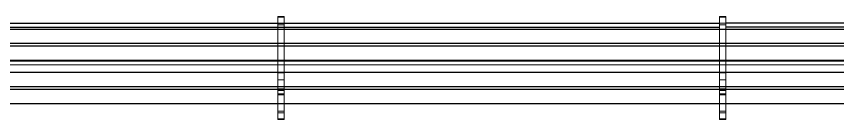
# Model space of a CAD drawing. Header units: inches. Extents: x -1851 to 6314, y -1304 to 4687.
# Drawn here: x -1759.5 to -1692.6, y 628.7 to 637.1 of the extents above; entities that cross this region are included whole.
import ezdxf

# ---------------------------------------------------------------- set-up
doc = ezdxf.new("R2010")
doc.units = ezdxf.units.IN
doc.header["$MEASUREMENT"] = 0
for name, color, linetype in [('DC FEEEDERS', 1, 'Continuous'), ('DC STRING CABLES', 30, 'Continuous'), ('WIRE MANAGEMENT', 4, 'Continuous')]:
    doc.layers.add(name, color=color, linetype=linetype)

msp = doc.modelspace()

# ---------------------------------------------------------------- linework, layer by layer
at = {"layer": 'DC FEEEDERS'}
for points in [[(-1802.81593, 636.10711), (-1568.90427, 636.10711)], [(-1798.37762, 634.94711), (-1573.39505, 634.94711)], [(-1798.37762, 634.72517), (-1573.39505, 634.72517)], [(-1798.37762, 633.56517), (-1573.39505, 633.56517)], [(-1798.37762, 632.58777), (-1573.39505, 632.58777)], [(-1798.37762, 631.42777), (-1573.39505, 631.42777)], [(-1798.37762, 631.20583), (-1573.39505, 631.20583)], [(-1798.37762, 630.04583), (-1573.39505, 630.04583)]]:
    msp.add_lwpolyline(points, dxfattribs=at)
at = {"layer": 'DC STRING CABLES', "flags": 128}
for points in [[(-1796.96579, 636.58143), (-1702.18541, 636.58143)], [(-1796.28964, 636.24897), (-1702.18541, 636.24897)], [(-1574.7544, 636.58143), (-1701.68541, 636.58143)], [(-1575.43055, 636.24897), (-1701.68541, 636.24897)]]:
    msp.add_lwpolyline(points, dxfattribs=at)
at = {"layer": 'WIRE MANAGEMENT', "color": 4, "linetype": 'Continuous', "lineweight": 18, "elevation": 0.11854, "flags": 128}
for points in [[(-1737.68541, 637.13195), (-1738.18541, 637.13195), (-1738.18541, 628.73195), (-1737.68541, 628.73195)], [(-1701.68541, 637.13195), (-1702.18541, 637.13195), (-1702.18541, 628.73195), (-1701.68541, 628.73195)]]:
    msp.add_lwpolyline(points, close=True, dxfattribs=at)
for points in [[(-1737.68541, 637.13195), (-1738.18541, 637.13195)], [(-1737.68541, 637.07086), (-1738.18541, 637.07086)], [(-1701.68541, 637.13195), (-1702.18541, 637.13195)], [(-1701.68541, 637.07086), (-1702.18541, 637.07086)], [(-1737.68541, 636.58736), (-1738.18541, 636.58736)], [(-1737.68541, 636.45929), (-1738.18541, 636.45929)], [(-1701.68541, 636.58736), (-1702.18541, 636.58736)], [(-1701.68541, 636.45929), (-1702.18541, 636.45929)], [(-1798.37762, 633.47839), (-1573.39505, 633.47839)], [(-1798.37762, 633.20032), (-1573.39505, 633.20032)], [(-1737.68541, 632.54914), (-1738.18541, 632.54914)], [(-1701.68541, 632.54914), (-1702.18541, 632.54914)], [(-1737.68541, 631.96688), (-1738.18541, 631.96688)], [(-1701.68541, 631.96688), (-1702.18541, 631.96688)], [(-1737.68541, 631.24068), (-1738.18541, 631.24068)], [(-1737.68541, 631.1051), (-1738.18541, 631.1051)], [(-1737.68541, 630.82002), (-1738.18541, 630.82002)], [(-1737.68541, 630.75879), (-1738.18541, 630.75879)], [(-1701.68541, 631.24068), (-1702.18541, 631.24068)], [(-1701.68541, 631.1051), (-1702.18541, 631.1051)], [(-1701.68541, 630.82002), (-1702.18541, 630.82002)], [(-1701.68541, 630.75879), (-1702.18541, 630.75879)], [(-1737.68541, 629.41767), (-1738.18541, 629.41767)], [(-1701.68541, 629.41767), (-1702.18541, 629.41767)], [(-1737.68541, 629.28209), (-1738.18541, 629.28209)], [(-1737.68541, 628.79303), (-1738.18541, 628.79303)], [(-1737.68541, 628.73195), (-1738.18541, 628.73195)], [(-1701.68541, 629.28209), (-1702.18541, 629.28209)], [(-1701.68541, 628.79303), (-1702.18541, 628.79303)], [(-1701.68541, 628.73195), (-1702.18541, 628.73195)]]:
    msp.add_lwpolyline(points, dxfattribs=at)

doc.saveas('drawing.dxf')
